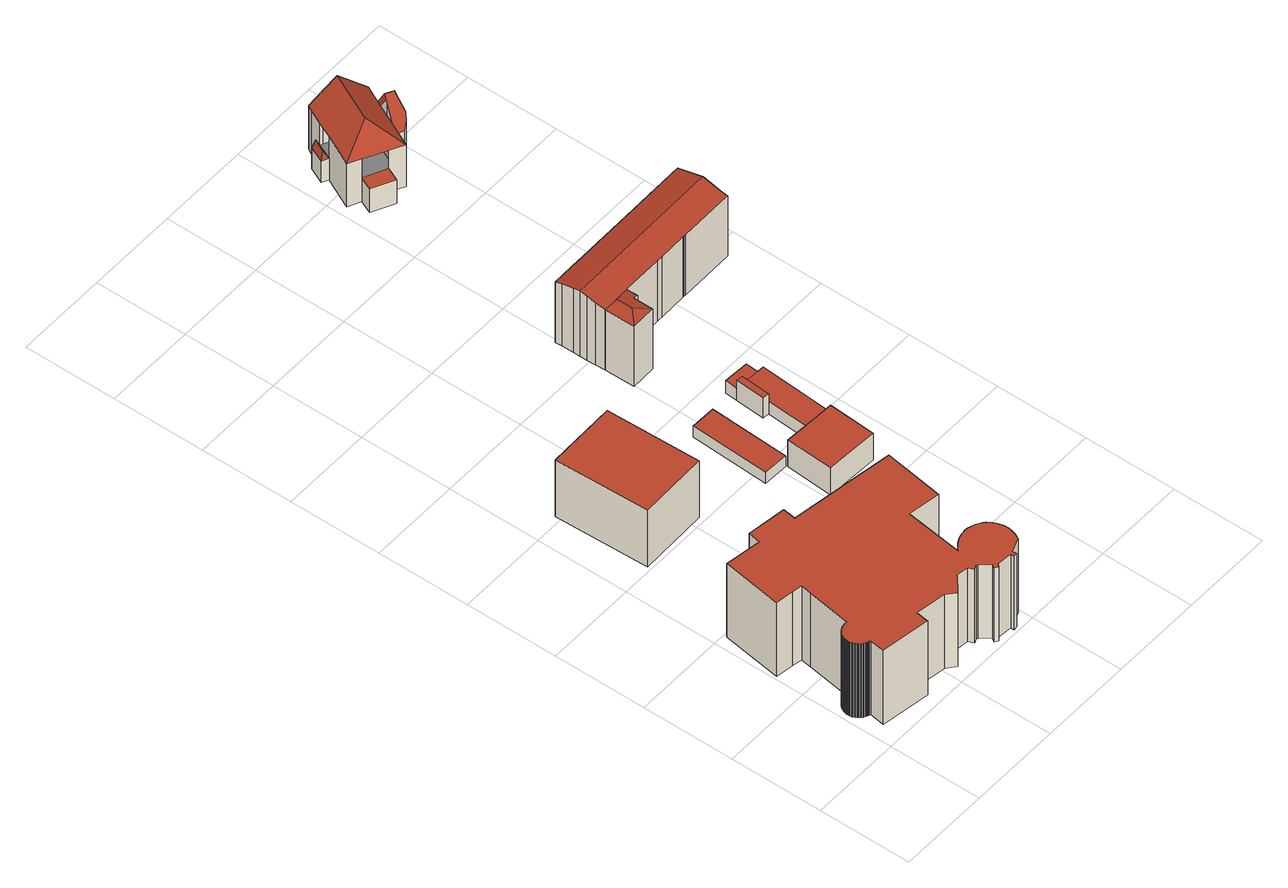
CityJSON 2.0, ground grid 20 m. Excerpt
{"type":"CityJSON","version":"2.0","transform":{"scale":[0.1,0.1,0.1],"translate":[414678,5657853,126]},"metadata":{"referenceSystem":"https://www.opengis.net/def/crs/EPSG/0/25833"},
"CityObjects":{
"building1":{"type":"Building","attributes":{"Dachtyp_tdc":"tdcPolyFlatRoof","Gemeindeschluessel":14612000,"Dachneigung":0,"QualitaetDacherkennung":14,"Geometrietyp2DReferenz":"3000","measuredHeight":18.99,"function":"31001_9998","roofType":"1000"},"geometry":[{"type":"Solid","lod":"2","boundaries":[[[[0,1,2,3]],[[1,4,5,2]],[[4,6,7,5]],[[6,8,9,7]],[[8,10,11,9]],[[10,12,13,11]],[[12,14,15,13]],[[14,16,17,15]],[[16,18,19,17]],[[18,20,21,19]],[[20,22,23,21]],[[22,24,25,23]],[[24,26,27,25]],[[26,28,29,27]],[[28,30,31,29]],[[30,32,33,31]],[[32,34,35,33]],[[34,36,37,35]],[[36,38,39,37]],[[38,40,41,39]],[[40,42,43,41]],[[42,44,45,43]],[[44,46,47,45]],[[46,48,49,47]],[[48,50,51,49]],[[50,52,53,51]],[[52,54,55,53]],[[54,56,57,55]],[[56,58,59,57]],[[58,60,61,59]],[[60,62,63,61]],[[62,64,65,63]],[[64,66,67,65]],[[66,68,69,67]],[[68,70,71,69]],[[70,72,73,71]],[[72,74,75,73]],[[74,76,77,75]],[[76,78,79,77]],[[78,80,81,79]],[[80,82,83,81]],[[82,84,85,83]],[[84,86,87,85]],[[86,88,89,87]],[[88,90,91,89]],[[90,92,93,91]],[[92,94,95,93]],[[94,96,97,95]],[[96,98,99,97]],[[98,100,101,99]],[[100,102,103,101]],[[102,104,105,103]],[[104,106,107,105]],[[106,108,109,107]],[[108,110,111,109]],[[110,112,113,111]],[[112,114,115,113]],[[114,116,117,115]],[[116,118,119,117]],[[118,120,121,119]],[[120,122,123,121]],[[122,124,125,123]],[[124,126,127,125]],[[126,128,129,127]],[[128,130,131,129]],[[130,132,133,131]],[[132,134,135,133]],[[134,136,137,135]],[[136,138,139,137]],[[138,140,141,139]],[[140,142,143,141]],[[140,138,136,134,132,130,128,126,124,122,120,118,116,114,112,110,108,106,104,102,100,98,96,94,92,90,88,86,84,82,80,78,76,74,72,70,68,66,64,62,60,58,56,54,52,50,48,46,44,42,40,38,36,34,32,30,28,26,24,22,20,18,16,14,12,10,8,6,4,1,0,144,145,146,147,148,149,150,151,152,153,154,155,156,157,158,159,160,161,162,163,164,165,166,167,168,169,170,171,172,173,174,175,176,177,178,179,180,181,182,183,184,185,186,187,188,189,142]],[[143,190,191,192,193,194,195,196,197,198,199,200,201,202,203,204,205,206,207,208,209,210,211,212,213,214,215,216,217,218,219,220,221,222,223,224,225,226,227,228,229,230,231,232,233,234,235,3,2,5,7,9,11,13,15,17,19,21,23,25,27,29,31,33,35,37,39,41,43,45,47,49,51,53,55,57,59,61,63,65,67,69,71,73,75,77,79,81,83,85,87,89,91,93,95,97,99,101,103,105,107,109,111,113,115,117,119,121,123,125,127,129,131,133,135,137,139,141]],[[142,189,190,143]],[[189,188,191,190]],[[188,187,192,191]],[[187,186,193,192]],[[186,185,194,193]],[[185,184,195,194]],[[184,183,196,195]],[[183,182,197,196]],[[182,181,198,197]],[[181,180,199,198]],[[180,179,200,199]],[[179,178,201,200]],[[178,177,202,201]],[[177,176,203,202]],[[176,175,204,203]],[[175,174,205,204]],[[174,173,206,205]],[[173,172,207,206]],[[172,171,208,207]],[[171,170,209,208]],[[170,169,210,209]],[[169,168,211,210]],[[168,167,212,211]],[[167,166,213,212]],[[166,165,214,213]],[[165,164,215,214]],[[164,163,216,215]],[[163,162,217,216]],[[162,161,218,217]],[[161,160,219,218]],[[160,159,220,219]],[[159,158,221,220]],[[158,157,222,221]],[[157,156,223,222]],[[156,155,224,223]],[[155,154,225,224]],[[154,153,226,225]],[[153,152,227,226]],[[152,151,228,227]],[[151,150,229,228]],[[150,149,230,229]],[[149,148,231,230]],[[148,147,232,231]],[[147,146,233,232]],[[146,145,234,233]],[[145,144,235,234]],[[144,0,3,235]]]],"semantics":{"surfaces":[{"type":"WallSurface"},{"type":"RoofSurface"},{"type":"GroundSurface"}],"values":[[0,0,0,0,0,0,0,0,0,0,0,0,0,0,0,0,0,0,0,0,0,0,0,0,0,0,0,0,0,0,0,0,0,0,0,0,0,0,0,0,0,0,0,0,0,0,0,0,0,0,0,0,0,0,0,0,0,0,0,0,0,0,0,0,0,0,0,0,0,0,0,1,2,0,0,0,0,0,0,0,0,0,0,0,0,0,0,0,0,0,0,0,0,0,0,0,0,0,0,0,0,0,0,0,0,0,0,0,0,0,0,0,0,0,0,0,0,0,0,0]]}}]},
"building2":{"type":"Building","attributes":{"Dachtyp_tdc":"tdcPolyFlatRoof","Gemeindeschluessel":14612000,"Dachneigung":0,"QualitaetDacherkennung":74,"Geometrietyp2DReferenz":"3000","measuredHeight":14.55,"function":"31001_9998","roofType":"1000"},"geometry":[{"type":"Solid","lod":"2","boundaries":[[[[236,237,238,239]],[[237,240,241,238]],[[240,242,243,241]],[[242,236,239,243]],[[242,240,237,236]],[[239,238,241,243]]]],"semantics":{"surfaces":[{"type":"WallSurface"},{"type":"RoofSurface"},{"type":"GroundSurface"}],"values":[[0,0,0,0,1,2]]}}]},
"building3":{"type":"Building","attributes":{"Dachtyp_tdc":"tdcPolyFlatRoof","Gemeindeschluessel":14612000,"Dachneigung":0,"QualitaetDacherkennung":96,"Geometrietyp2DReferenz":"3000","measuredHeight":2.84,"function":"31001_9998","roofType":"1000"},"geometry":[{"type":"Solid","lod":"2","boundaries":[[[[244,245,246,247]],[[245,248,249,246]],[[248,250,251,249]],[[250,244,247,251]],[[250,248,245,244]],[[247,246,249,251]]]],"semantics":{"surfaces":[{"type":"WallSurface"},{"type":"RoofSurface"},{"type":"GroundSurface"}],"values":[[0,0,0,0,1,2]]}}]},
"building4":{"type":"Building","attributes":{"Dachtyp_tdc":"tdcPolyFlatRoof","Gemeindeschluessel":14612000,"Dachneigung":0,"QualitaetDacherkennung":74,"Geometrietyp2DReferenz":"3000","measuredHeight":6.83,"function":"31001_9998","roofType":"1000"},"geometry":[{"type":"Solid","lod":"2","boundaries":[[[[252,253,254,255]],[[253,256,257,254]],[[256,258,259,257]],[[258,260,261,259]],[[260,252,255,261]],[[260,258,256,253,252]],[[255,254,257,259,261]]]],"semantics":{"surfaces":[{"type":"WallSurface"},{"type":"RoofSurface"},{"type":"GroundSurface"}],"values":[[0,0,0,0,0,1,2]]}}]},
"building5":{"type":"Building","attributes":{"Gemeindeschluessel":14612000,"Geometrietyp2DReferenz":"3000","function":"31001_9998","roofType":"9999"},"children":["building5-1","building5-2","building5-3"]},
"building5-1":{"type":"BuildingPart","attributes":{"Dachtyp_tdc":"tdcPolyFlatRoof","Dachneigung":0,"QualitaetDacherkennung":80,"Geometrietyp2DReferenz":"3000","measuredHeight":5.24,"roofType":"1000"},"parents":["building5"],"geometry":[{"type":"MultiSurface","lod":"2","boundaries":[[[262,263,264,265,266]],[[263,267,268,269,264]],[[270,267,263,262]],[[265,264,269,271]]],"semantics":{"surfaces":[{"type":"WallSurface"},{"type":"RoofSurface"},{"type":"GroundSurface"}],"values":[0,0,1,2]}}]},
"building5-2":{"type":"BuildingPart","attributes":{"Dachtyp_tdc":"tdcPolyFlatRoof","Dachneigung":0,"QualitaetDacherkennung":71,"Geometrietyp2DReferenz":"3000","measuredHeight":3.23,"roofType":"1000"},"parents":["building5"],"geometry":[{"type":"MultiSurface","lod":"2","boundaries":[[[268,272,273,269]],[[272,274,275,273]],[[274,276,277,275]],[[276,274,272,268,278]],[[269,273,275,277,271]]],"semantics":{"surfaces":[{"type":"WallSurface"},{"type":"RoofSurface"},{"type":"GroundSurface"}],"values":[0,0,0,1,2]}}]},
"building5-3":{"type":"BuildingPart","attributes":{"Dachtyp_tdc":"tdcPolyFlatRoof","Dachneigung":0,"QualitaetDacherkennung":61,"Geometrietyp2DReferenz":"3000","measuredHeight":3.24,"roofType":"1000"},"parents":["building5"],"geometry":[{"type":"MultiSurface","lod":"2","boundaries":[[[279,280,281,282]],[[280,283,284,281]],[[283,285,286,284]],[[285,266,265,286]],[[279,282,277,276]],[[276,278,266,285,283,280,279]],[[282,281,284,286,265,271,277]]],"semantics":{"surfaces":[{"type":"WallSurface"},{"type":"RoofSurface"},{"type":"GroundSurface"}],"values":[0,0,0,0,0,1,2]}}]},
"building6":{"type":"Building","attributes":{"Gemeindeschluessel":14612000,"Geometrietyp2DReferenz":"3000","function":"31001_9998","roofType":"9999"},"children":["building6-1","building6-2"]},
"building6-1":{"type":"BuildingPart","attributes":{"Dachtyp_tdc":"tdcFreeFormRoof","Dachneigung":14.01,"QualitaetDacherkennung":76,"Geometrietyp2DReferenz":"3000","measuredHeight":16.16,"roofType":"5000"},"parents":["building6"],"geometry":[{"type":"MultiSurface","lod":"2","boundaries":[[[287,288,289,290]],[[288,291,292,289]],[[291,293,294,292]],[[295,296,297,298]],[[296,287,290,297]],[[299,293,300]],[[293,291,301,300]],[[291,288,301]],[[288,287,296,295,299,300,301]],[[290,289,292,294,302,298,297]]],"semantics":{"surfaces":[{"type":"WallSurface"},{"type":"RoofSurface"},{"type":"GroundSurface"}],"values":[0,0,0,0,0,1,1,1,1,2]}}]},
"building6-2":{"type":"BuildingPart","attributes":{"Dachtyp_tdc":"tdcGableRoof","Dachneigung":13.72,"QualitaetDacherkennung":77,"Geometrietyp2DReferenz":"3000","measuredHeight":16.86,"roofType":"3100"},"parents":["building6"],"geometry":[{"type":"MultiSurface","lod":"2","boundaries":[[[303,304,305,306]],[[304,307,308,305]],[[307,309,310,308]],[[309,311,312,310]],[[311,313,314,312]],[[313,315,298,314]],[[315,295,298]],[[316,317,294,293]],[[316,318,319,317]],[[318,320,321,319]],[[320,322,323,321]],[[322,324,325,323]],[[324,326,327,325]],[[326,328,329,327]],[[328,330,331,329]],[[330,332,333,331]],[[332,334,335,333]],[[334,336,337,335]],[[336,338,339,337]],[[338,340,341,339]],[[340,342,343,341]],[[342,303,306,343]],[[338,336,334,332,330,328,326,324,322]],[[322,320,318,316,293,315,313,311,309,307,304,303,342,340,338]],[[306,305,308,310,312,314,298,302,294,317,319,321,323,325,327,329,331,333,335,337,339,341,343]]],"semantics":{"surfaces":[{"type":"WallSurface"},{"type":"RoofSurface"},{"type":"GroundSurface"}],"values":[0,0,0,0,0,0,0,0,0,0,0,0,0,0,0,0,0,0,0,0,0,0,1,1,2]}}]},
"building7":{"type":"Building","attributes":{"Gemeindeschluessel":14612000,"Geometrietyp2DReferenz":"3000","function":"31001_9998","roofType":"9999"},"children":["building7-1","building7-2","building7-3","building7-4"]},
"building7-1":{"type":"BuildingPart","attributes":{"Dachtyp_tdc":"tdcFreeFormRoof","Dachneigung":61.57,"QualitaetDacherkennung":20,"Geometrietyp2DReferenz":"3000","measuredHeight":7,"roofType":"5000"},"parents":["building7"],"geometry":[{"type":"MultiSurface","lod":"2","boundaries":[[[344,345,346,347]],[[345,348,349,346]],[[348,350,351,349]],[[352,353,348,345]],[[352,345,344]],[[353,352,344,350]],[[348,353,350]],[[347,346,349,351]]],"semantics":{"surfaces":[{"type":"WallSurface"},{"type":"RoofSurface"},{"type":"GroundSurface"}],"values":[0,0,0,1,1,1,0,2]}}]},
"building7-2":{"type":"BuildingPart","attributes":{"Dachtyp_tdc":"tdcPolyFlatRoof","Dachneigung":0,"QualitaetDacherkennung":49,"Geometrietyp2DReferenz":"3000","measuredHeight":6.14,"roofType":"1000"},"parents":["building7"],"geometry":[{"type":"MultiSurface","lod":"2","boundaries":[[[354,355,356,357]],[[355,358,359,356]],[[358,360,361,359]],[[360,358,355,354]],[[357,356,359,361]]],"semantics":{"surfaces":[{"type":"WallSurface"},{"type":"RoofSurface"},{"type":"GroundSurface"}],"values":[0,0,0,1,2]}}]},
"building7-3":{"type":"BuildingPart","attributes":{"Dachtyp_tdc":"tdcHipAndGableRoof","Dachneigung":43.82,"QualitaetDacherkennung":48,"Geometrietyp2DReferenz":"3000","measuredHeight":16.48,"roofType":"5000"},"parents":["building7"],"geometry":[{"type":"MultiSurface","lod":"2","boundaries":[[[362,363,364,365]],[[363,366,367,364]],[[366,368,369,367]],[[368,370,371,369]],[[370,372,371]],[[373,374,375,376,377]],[[374,378,357,375]],[[378,354,357]],[[379,361,360]],[[379,380,381,361]],[[380,382,344,347,381]],[[383,362,365,351,350]],[[380,379,378,374,384]],[[374,373,385,386,387,370,368,384]],[[368,366,363,362,383,382,380,384]],[[365,364,367,369,371,388,376,375,357,361,381,347,351]]],"semantics":{"surfaces":[{"type":"WallSurface"},{"type":"RoofSurface"},{"type":"GroundSurface"}],"values":[0,0,0,0,0,0,0,0,0,0,0,0,1,1,1,2]}}]},
"building7-4":{"type":"BuildingPart","attributes":{"Dachtyp_tdc":"tdcGableRoof","Dachneigung":58.72,"QualitaetDacherkennung":30,"Geometrietyp2DReferenz":"3000","measuredHeight":15.55,"roofType":"3100"},"parents":["building7"],"geometry":[{"type":"MultiSurface","lod":"2","boundaries":[[[389,390,391,392]],[[390,377,376,391]],[[372,393,394,371]],[[393,395,396,394]],[[395,397,398,396]],[[397,399,400,398]],[[399,401,402,400]],[[401,389,392,402]],[[397,395,393,372,387,403]],[[403,385,377,390,389,401,399,397]],[[392,391,376,388,371,394,396,398,400,402]]],"semantics":{"surfaces":[{"type":"WallSurface"},{"type":"RoofSurface"},{"type":"GroundSurface"}],"values":[0,0,0,0,0,0,0,0,1,1,2]}}]}
},
"vertices":[
[66,255,193],[45,259,193],[45,259,3],[66,255,3],[7,264,193],[7,264,3],[26,393,193],[26,393,3],[103,381,193],[103,381,3],[108,408,193],[108,408,3],[191,396,193],[191,396,3],[187,368,193],[187,368,3],[411,334,193],[411,334,3],[391,205,193],[391,205,3],[322,216,193],[322,216,3],[306,93,193],[306,93,3],[310,97,193],[310,97,3],[313,100,193],[313,100,3],[317,103,193],[317,103,3],[320,105,193],[320,105,3],[324,107,193],[324,107,3],[329,110,193],[329,110,3],[334,112,193],[334,112,3],[338,113,193],[338,113,3],[342,114,193],[342,114,3],[346,114,193],[346,114,3],[351,115,193],[351,115,3],[356,115,193],[356,115,3],[361,114,193],[361,114,3],[364,113,193],[364,113,3],[368,112,193],[368,112,3],[371,111,193],[371,111,3],[375,110,193],[375,110,3],[378,108,193],[378,108,3],[382,105,193],[382,105,3],[386,103,193],[386,103,3],[388,100,193],[388,100,3],[391,98,193],[391,98,3],[393,95,193],[393,95,3],[395,92,193],[395,92,3],[397,89,193],[397,89,3],[399,85,193],[399,85,3],[400,84,193],[400,84,3],[401,81,193],[401,81,3],[402,77,193],[402,77,3],[403,74,193],[403,74,3],[404,70,193],[404,70,3],[405,66,193],[405,66,3],[405,62,193],[405,62,3],[405,58,193],[405,58,3],[405,55,193],[405,55,3],[404,51,193],[404,51,3],[403,47,193],[403,47,3],[402,43,193],[402,43,3],[401,40,193],[401,40,3],[399,36,193],[399,36,3],[397,33,193],[397,33,3],[395,28,193],[395,28,3],[365,17,193],[365,17,3],[366,8,193],[366,8,3],[357,7,193],[357,7,3],[357,15,193],[357,15,3],[325,18,193],[325,18,3],[320,12,193],[320,12,3],[313,17,193],[313,17,3],[318,25,193],[318,25,3],[301,44,193],[301,44,3],[298,46,193],[298,46,3],[289,42,193],[289,42,3],[284,54,193],[284,54,3],[259,57,193],[259,57,3],[226,30,193],[226,30,3],[208,45,193],[208,45,3],[143,55,193],[143,55,3],[139,28,193],[139,28,3],[34,45,193],[34,45,3],[62,232,193],[48,139,193],[45,139,193],[43,139,193],[41,139,193],[39,138,193],[37,138,193],[35,138,193],[33,137,193],[31,136,193],[29,135,193],[27,134,193],[25,133,193],[24,131,193],[22,130,193],[20,128,193],[19,127,193],[18,125,193],[17,123,193],[16,121,193],[15,119,193],[14,117,193],[14,115,193],[13,112,193],[13,110,193],[13,107,193],[13,105,193],[13,103,193],[14,101,193],[14,99,193],[15,97,193],[16,95,193],[17,93,193],[18,91,193],[19,89,193],[20,88,193],[22,86,193],[23,85,193],[25,83,193],[27,82,193],[29,81,193],[31,80,193],[33,79,193],[35,78,193],[37,78,193],[39,77,193],[39,77,3],[37,78,3],[35,78,3],[33,79,3],[31,80,3],[29,81,3],[27,82,3],[25,83,3],[23,85,3],[22,86,3],[20,88,3],[19,89,3],[18,91,3],[17,93,3],[16,95,3],[15,97,3],[14,99,3],[14,101,3],[13,103,3],[13,105,3],[13,107,3],[13,110,3],[13,112,3],[14,115,3],[14,117,3],[15,119,3],[16,121,3],[17,123,3],[18,125,3],[19,127,3],[20,128,3],[22,130,3],[24,131,3],[25,133,3],[27,134,3],[29,135,3],[31,136,3],[33,137,3],[35,138,3],[37,138,3],[39,138,3],[41,139,3],[43,139,3],[45,139,3],[48,139,3],[62,232,3],
[193,589,189],[42,585,189],[42,585,43],[193,589,43],[36,789,189],[36,789,43],[187,793,189],[187,793,43],
[327,546,76],[335,717,76],[335,717,48],[327,546,48],[389,715,76],[389,715,48],[381,544,76],[381,544,48],
[379,440,115],[385,542,115],[385,542,46],[379,440,46],[458,538,115],[458,538,46],[498,536,115],[498,536,46],[492,434,115],[492,434,46],
[465,650,96],[451,651,96],[451,651,44],[465,650,44],[465,650,76],[455,714,96],[455,714,76],[455,714,44],[469,713,96],[469,713,44],
[457,741,76],[457,741,44],[512,738,76],[512,738,44],[510,711,76],[510,711,44],[469,713,76],
[525,710,76],[513,535,76],[513,535,44],[525,710,44],[498,536,76],[498,536,44],[458,538,76],[458,538,44],
[422,921,199],[422,878,199],[422,878,44],[422,921,44],[369,877,199],[369,877,44],[368,942,199],[368,942,44],[433,943,196],[433,921,196],[433,921,44],[433,943,44],[421,943,199],[395,937,206],[395,904,206],[421,943,44],
[719,946,199],[599,945,199],[599,945,44],[719,946,44],[595,945,199],[595,945,44],[592,945,199],[592,945,44],[531,944,199],[531,944,44],[518,944,199],[518,944,44],[433,943,199],[367,942,199],[367,942,44],[367,963,204],[367,963,44],[366,982,209],[366,982,44],[366,997,213],[366,997,44],[366,1012,209],[366,1012,44],[366,1038,203],[366,1038,44],[365,1053,199],[365,1053,44],[416,1054,199],[416,1054,44],[444,1054,199],[444,1054,44],[717,1058,199],[717,1058,44],[717,1044,202],[717,1044,44],[718,1001,213],[718,1001,44],[718,982,208],[718,982,44],[718,962,203],[718,962,44],
[402,1595,127],[388,1602,127],[388,1602,72],[402,1595,72],[404,1636,127],[404,1636,72],[418,1630,127],[418,1630,72],[398,1606,142],[411,1633,142],
[445,1494,133],[432,1466,133],[432,1466,72],[445,1494,72],[385,1489,133],[385,1489,72],[397,1517,133],[397,1517,72],
[432,1660,183],[438,1670,184],[438,1670,72],[432,1660,72],[463,1658,210],[463,1658,72],[488,1646,236],[488,1646,72],[543,1620,178],[543,1620,72],[543,1620,113],[495,1520,178],[475,1479,178],[475,1479,72],[495,1520,72],[495,1520,162],[445,1494,180],[397,1517,182],[370,1530,183],[370,1530,72],[402,1595,184],[418,1630,184],[439,1543,236],[499,1529,178],[513,1558,178],[526,1584,178],[513,1558,72],
[522,1516,175],[512,1512,162],[512,1512,72],[522,1516,72],[560,1612,113],[560,1612,72],[544,1578,174],[544,1578,72],[530,1549,227],[530,1549,72],[529,1547,224],[529,1547,72],[529,1523,190],[529,1523,72],[513,1558,227]
]}
